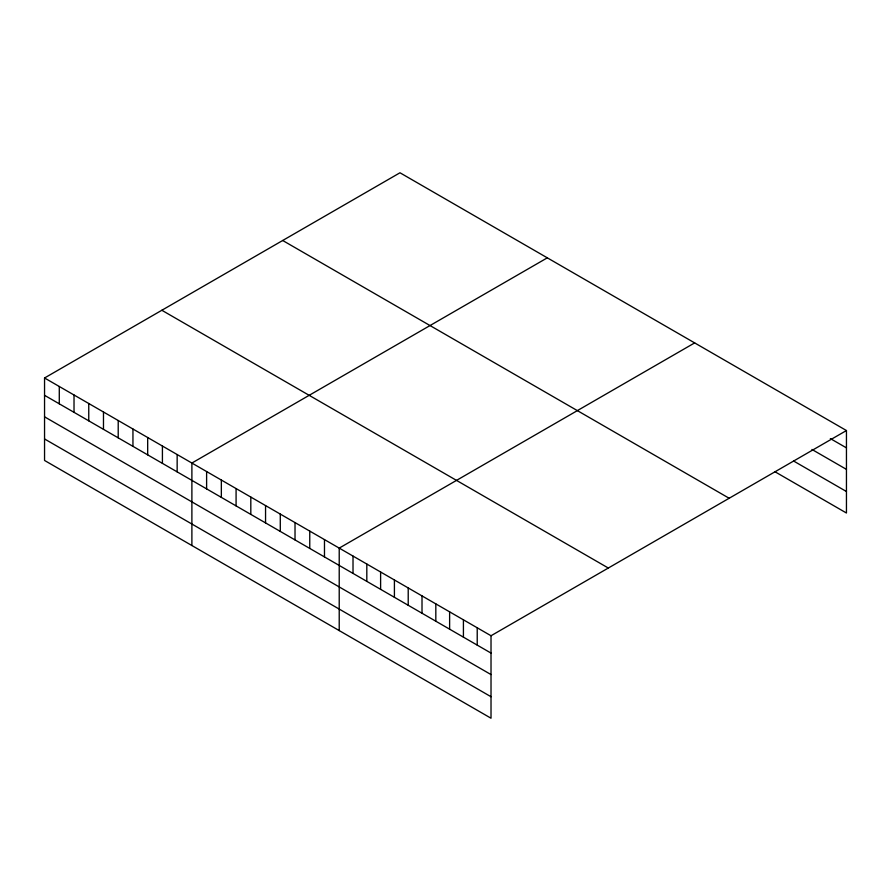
<?xml version="1.0" encoding="UTF-8"?>
<svg xmlns="http://www.w3.org/2000/svg" width="891" height="891" viewBox="0 0 891 891"><rect width="100%" height="100%" fill="white"/><g stroke="black" fill="none" stroke-linecap="round" stroke-linejoin="round"><path stroke-width="1.34" d="M44.55 377.984L491.019 635.751L491.019 718.224L44.55 460.458L44.55 377.984L399.981 172.776L846.45 430.542L846.45 513.016L775.148 471.851M547.319 257.833L191.888 463.042L191.888 545.526M694.657 342.901L339.215 548.11L339.215 630.583M491.019 635.751L846.45 430.542M830.345 438.584L846.45 447.872M811.946 449.454L846.45 469.368M793.547 460.981L846.45 491.52M282.692 240.492L729.161 498.258M161.839 310.268L608.308 568.024M44.55 395.314L491.019 653.081M44.55 416.821L491.019 674.576M44.55 438.962L491.019 696.729M477.22 627.776L477.22 645.117M463.42 619.813L463.42 637.154M449.621 611.85L449.621 629.18M435.822 603.875L435.822 621.216M422.011 595.912L422.011 613.242M408.212 587.949L408.212 605.279M394.412 579.974L394.412 597.315M380.613 572.011L380.613 589.341M366.814 564.036L366.814 581.378M353.014 556.073L353.014 573.414M324.48 539.601L324.48 556.942M309.756 531.092L309.756 548.433M295.021 522.594L295.021 539.924M280.286 514.085L280.286 531.415M265.551 505.576L265.551 522.917M250.816 497.067L250.816 514.408M236.082 488.569L236.082 505.899M221.347 480.06L221.347 497.39M206.612 471.551L206.612 488.892M177.153 454.544L177.153 471.874M162.418 446.035L162.418 463.365M147.683 437.526L147.683 454.867M132.948 429.017L132.948 446.358M118.213 420.519L118.213 437.849M103.479 412.01L103.479 429.339M88.755 403.5L88.755 420.842M74.02 394.991L74.02 412.333M59.285 386.494L59.285 403.823"/></g></svg>
